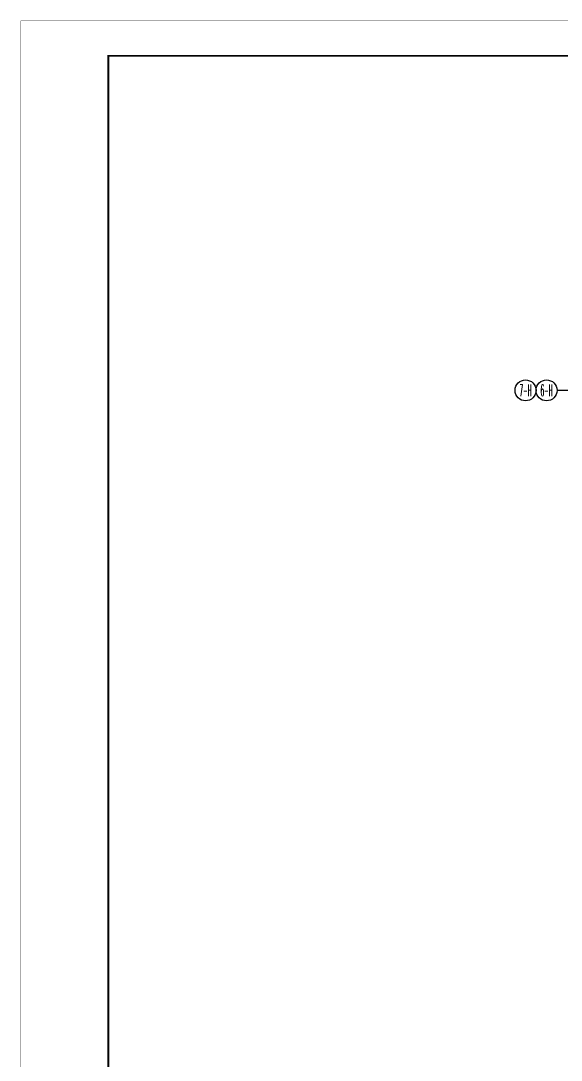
# Model space of a CAD drawing. Extents: x -778003 to -147913, y -2164908 to -814216.
# Drawn here: x -441622 to -433901, y -1288490 to -1273637 of the extents above; entities that cross this region are included whole.
import ezdxf
from ezdxf.enums import TextEntityAlignment as Align

# ---------------------------------------------------------------- set-up
doc = ezdxf.new("R2010")
doc.units = 0
doc.header["$LTSCALE"] = 1000
doc.header["$MEASUREMENT"] = 0
doc.layers.get('0').update_dxf_attribs({"linetype": 'CONTINUOUS'})
doc.layers.add('结构柱网$0$建-轴网-尺寸', color=86, linetype='CONTINUOUS')
doc.styles.add('结构柱网$0$_TCH_AXIS', font='COMPLEX', dxfattribs={"bigfont": 'GBCBIG'})

# ---------------------------------------------------------------- blocks, each defined once
blk = doc.blocks.new('结构柱网$0$_AXISO')
blk.add_circle((0, 0), 0.5)
blk = doc.blocks.new('A1')
for points, const_width in [([(-584266, -1025182), (-500166, -1025182), (-500166, -965782), (-584266, -965782)], 5), ([(-507666, -966782), (-581766, -966782), (-581766, -1024182), (-507666, -1024182)], 50)]:
    blk.add_lwpolyline(points, close=True, dxfattribs=dict(const_width=const_width))
at = {"const_width": 5}
blk.add_lwpolyline([(-584266, -995482), (-584066, -995482)], dxfattribs=at)

msp = doc.modelspace()

# ---------------------------------------------------------------- linework, layer by layer
msp.add_lwpolyline([(-440371, -1274138.1), (-400071, -1274138.1), (-400071, -1302838.1), (-440371, -1302838.1)], close=True)
at = {"layer": '结构柱网$0$建-轴网-尺寸'}
msp.add_line((-433686.5, -1278918), (-433960.3, -1278918), dxfattribs=at)

# ---------------------------------------------------------------- block references
at = {"xscale": 0.5, "yscale": 0.5, "zscale": 0.5}
msp.add_blockref('A1', (-149487.9, -790747.2), dxfattribs=at)
at = {"layer": '结构柱网$0$建-轴网-尺寸'}
ref = msp.add_blockref('结构柱网$0$_AXISO', (-434410.3, -1278918), dxfattribs=dict(at, xscale=300, yscale=300, zscale=300))
ref.add_attrib('A', '7-H', dxfattribs={"height": 169.71, "style": '结构柱网$0$_TCH_AXIS', "width": 0.318182}).set_placement((-434495.1, -1279002.9), (-434325.4, -1279002.9), align=Align.FIT)
ref = msp.add_blockref('结构柱网$0$_AXISO', (-434110.3, -1278918), dxfattribs=dict(at, xscale=300, yscale=300, zscale=300))
ref.add_attrib('A', '6-H', dxfattribs={"height": 169.71, "style": '结构柱网$0$_TCH_AXIS', "width": 0.318182}).set_placement((-434195.1, -1279002.9), (-434025.4, -1279002.9), align=Align.FIT)

doc.saveas('drawing.dxf')
